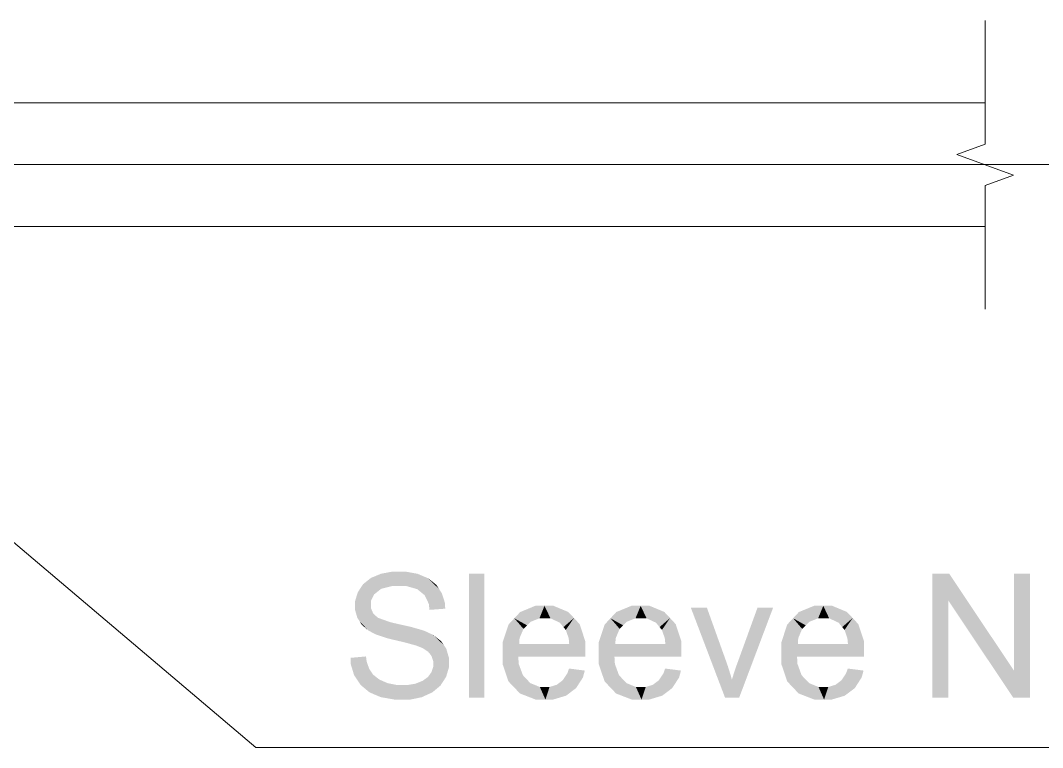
# Model space of a CAD drawing. Header units: millimetres. Extents: x 2 to 579, y 1 to 405.
# Drawn here: x 259.16 to 270.3, y 89.85 to 97.78 of the extents above; entities that cross this region are included whole.
import ezdxf

# ---------------------------------------------------------------- set-up
doc = ezdxf.new("R2010")
doc.units = ezdxf.units.MM
doc.linetypes.add('XKITLINE00', pattern=[0])
doc.layers.add('LinkedObject', color=7, linetype='Continuous', lineweight=0)

# ---------------------------------------------------------------- blocks, each defined once
blk = doc.blocks.new('*A4')
at = {"layer": 'LinkedObject'}
for points in [[(262.981, 91.704), (263.055, 91.555), (262.896, 91.636)], [(263.092, 91.585), (262.981, 91.704), (263.037, 91.727)], [(263.055, 91.555), (262.981, 91.704), (263.092, 91.585)], [(263.092, 91.75), (263.21, 91.615), (263.037, 91.727)], [(263.037, 91.727), (263.21, 91.615), (263.092, 91.585)], [(263.216, 91.773), (263.21, 91.615), (263.092, 91.75)], [(263.284, 91.773), (263.21, 91.615), (263.216, 91.773)], [(263.21, 91.615), (263.284, 91.773), (263.291, 91.615)], [(263.284, 91.773), (263.369, 91.615), (263.291, 91.615)], [(263.491, 91.749), (263.284, 91.773), (263.359, 91.773)], [(263.549, 91.724), (263.284, 91.773), (263.491, 91.749)], [(263.486, 91.582), (263.284, 91.773), (263.549, 91.724)], [(263.369, 91.615), (263.284, 91.773), (263.486, 91.582)], [(263.549, 91.724), (263.526, 91.549), (263.486, 91.582)], [(263.606, 91.7), (263.526, 91.549), (263.549, 91.724)], [(263.526, 91.549), (263.606, 91.7), (263.566, 91.517)], [(263.566, 91.517), (263.606, 91.7), (263.725, 91.582)], [(263.725, 91.582), (263.606, 91.7), (263.694, 91.629)], [(264.216, 91.75), (264.05, 90.4), (264.05, 91.75)], [(264.216, 90.4), (264.05, 90.4), (264.216, 91.75)], [(269.1, 91.75), (269.272, 91.46), (269.1, 90.4)], [(269.272, 91.46), (269.1, 91.75), (269.284, 91.75)], [(269.272, 91.46), (269.284, 91.75), (269.98, 90.4)], [(269.98, 90.4), (269.284, 91.75), (269.991, 90.69)], [(270.163, 91.75), (269.991, 90.69), (269.991, 91.75)], [(270.163, 90.4), (269.991, 90.69), (270.163, 91.75)], [(262.867, 91.592), (262.809, 91.4), (262.838, 91.547)], [(263.018, 91.526), (262.809, 91.4), (262.867, 91.592)], [(262.896, 91.636), (263.055, 91.555), (262.867, 91.592)], [(262.867, 91.592), (263.055, 91.555), (263.018, 91.526)], [(263.725, 91.582), (263.613, 91.42), (263.566, 91.517)], [(263.755, 91.535), (263.613, 91.42), (263.725, 91.582)], [(262.838, 91.547), (262.809, 91.4), (262.809, 91.452)], [(262.981, 91.454), (262.809, 91.4), (263.018, 91.526)], [(262.809, 91.4), (262.981, 91.454), (262.981, 91.412)], [(263.789, 91.429), (263.613, 91.42), (263.755, 91.535)], [(269.1, 90.4), (269.272, 91.46), (269.272, 90.4)], [(262.981, 91.376), (262.809, 91.4), (262.981, 91.412)], [(262.809, 91.4), (262.981, 91.376), (262.809, 91.354)], [(262.809, 91.354), (262.981, 91.376), (262.833, 91.27)], [(262.833, 91.27), (262.981, 91.376), (262.857, 91.232)], [(262.857, 91.232), (262.981, 91.376), (263.007, 91.316)], [(263.791, 91.369), (263.613, 91.42), (263.789, 91.429)], [(263.613, 91.42), (263.791, 91.369), (263.619, 91.356)], [(264.772, 91.4), (264.544, 91.264), (264.608, 91.332)], [(264.873, 91.4), (264.544, 91.264), (264.772, 91.4)], [(264.818, 91.264), (264.544, 91.264), (264.873, 91.4)], [(264.818, 91.264), (264.873, 91.4), (264.875, 91.264)], [(264.873, 91.4), (264.938, 91.264), (264.875, 91.264)], [(265.132, 91.333), (264.873, 91.4), (264.971, 91.4)], [(265.194, 91.267), (264.873, 91.4), (265.132, 91.333)], [(265.04, 91.216), (264.873, 91.4), (265.194, 91.267)], [(264.938, 91.264), (264.873, 91.4), (265.04, 91.216)], [(265.82, 91.4), (265.592, 91.264), (265.655, 91.332)], [(265.921, 91.4), (265.592, 91.264), (265.82, 91.4)], [(265.865, 91.264), (265.592, 91.264), (265.921, 91.4)], [(265.865, 91.264), (265.921, 91.4), (265.922, 91.264)], [(265.921, 91.4), (265.985, 91.264), (265.922, 91.264)], [(266.179, 91.333), (265.921, 91.4), (266.019, 91.4)], [(266.241, 91.267), (265.921, 91.4), (266.179, 91.333)], [(266.088, 91.216), (265.921, 91.4), (266.241, 91.267)], [(265.985, 91.264), (265.921, 91.4), (266.088, 91.216)], [(266.643, 91.379), (266.84, 90.4), (266.468, 91.379)], [(266.853, 90.793), (266.84, 90.4), (266.643, 91.379)], [(267.364, 91.379), (266.977, 90.781), (267.194, 91.379)], [(266.995, 90.4), (266.977, 90.781), (267.364, 91.379)], [(267.81, 91.4), (267.582, 91.264), (267.645, 91.332)], [(267.911, 91.4), (267.582, 91.264), (267.81, 91.4)], [(267.855, 91.264), (267.582, 91.264), (267.911, 91.4)], [(267.855, 91.264), (267.911, 91.4), (267.912, 91.264)], [(267.911, 91.4), (267.975, 91.264), (267.912, 91.264)], [(268.169, 91.333), (267.911, 91.4), (268.009, 91.4)], [(268.231, 91.267), (267.911, 91.4), (268.169, 91.333)], [(268.078, 91.216), (267.911, 91.4), (268.231, 91.267)], [(267.975, 91.264), (267.911, 91.4), (268.078, 91.216)], [(263.007, 91.316), (262.952, 91.132), (262.857, 91.232)], [(262.857, 91.232), (262.952, 91.132), (262.88, 91.195)], [(263.033, 91.292), (262.952, 91.132), (263.007, 91.316)], [(262.952, 91.132), (263.033, 91.292), (263, 91.106)], [(263, 91.106), (263.033, 91.292), (263.059, 91.269)], [(263, 91.106), (263.059, 91.269), (263.038, 91.087)], [(263.038, 91.087), (263.059, 91.269), (263.168, 91.044)], [(263.168, 91.044), (263.059, 91.269), (263.194, 91.221)], [(264.544, 91.264), (264.417, 91.004), (264.481, 91.196)], [(264.644, 91.149), (264.417, 91.004), (264.544, 91.264)], [(264.544, 91.264), (264.683, 91.187), (264.644, 91.149)], [(264.683, 91.187), (264.544, 91.264), (264.722, 91.226)], [(264.722, 91.226), (264.544, 91.264), (264.818, 91.264)], [(265.04, 91.216), (265.194, 91.267), (265.08, 91.168)], [(265.194, 91.267), (265.105, 91.137), (265.08, 91.168)], [(265.105, 91.137), (265.194, 91.267), (265.137, 91.045)], [(265.137, 91.045), (265.194, 91.267), (265.318, 91.012)], [(265.318, 91.012), (265.194, 91.267), (265.256, 91.2)], [(265.592, 91.264), (265.465, 91.004), (265.528, 91.196)], [(265.692, 91.149), (265.465, 91.004), (265.592, 91.264)], [(265.592, 91.264), (265.73, 91.187), (265.692, 91.149)], [(265.73, 91.187), (265.592, 91.264), (265.769, 91.226)], [(265.769, 91.226), (265.592, 91.264), (265.865, 91.264)], [(266.088, 91.216), (266.241, 91.267), (266.127, 91.168)], [(266.241, 91.267), (266.153, 91.137), (266.127, 91.168)], [(266.153, 91.137), (266.241, 91.267), (266.184, 91.045)], [(266.184, 91.045), (266.241, 91.267), (266.365, 91.012)], [(266.365, 91.012), (266.241, 91.267), (266.303, 91.2)], [(267.582, 91.264), (267.455, 91.004), (267.518, 91.196)], [(267.681, 91.149), (267.455, 91.004), (267.582, 91.264)], [(267.582, 91.264), (267.72, 91.187), (267.681, 91.149)], [(267.72, 91.187), (267.582, 91.264), (267.759, 91.226)], [(267.759, 91.226), (267.582, 91.264), (267.855, 91.264)], [(268.078, 91.216), (268.231, 91.267), (268.117, 91.168)], [(268.231, 91.267), (268.143, 91.137), (268.117, 91.168)], [(268.143, 91.137), (268.231, 91.267), (268.174, 91.045)], [(268.174, 91.045), (268.231, 91.267), (268.355, 91.012)], [(268.355, 91.012), (268.231, 91.267), (268.293, 91.2)], [(263.168, 91.044), (263.194, 91.221), (263.261, 91.022)], [(263.261, 91.022), (263.194, 91.221), (263.302, 91.196)], [(263.261, 91.022), (263.302, 91.196), (263.354, 91)], [(263.354, 91), (263.302, 91.196), (263.411, 91.172)], [(263.354, 91), (263.411, 91.172), (263.474, 90.967)], [(263.474, 90.967), (263.411, 91.172), (263.501, 90.956)], [(263.501, 90.956), (263.411, 91.172), (263.543, 90.94)], [(263.561, 91.129), (263.543, 90.94), (263.411, 91.172)], [(263.601, 91.11), (263.543, 90.94), (263.561, 91.129)], [(264.601, 91.047), (264.417, 91.004), (264.644, 91.149)], [(265.649, 91.047), (265.465, 91.004), (265.692, 91.149)], [(267.638, 91.047), (267.455, 91.004), (267.681, 91.149)], [(263.543, 90.94), (263.601, 91.11), (263.604, 90.9)], [(263.604, 90.9), (263.601, 91.11), (263.66, 91.083)], [(263.604, 90.9), (263.66, 91.083), (263.623, 90.877)], [(263.623, 90.877), (263.66, 91.083), (263.641, 90.853)], [(263.66, 91.083), (263.775, 90.973), (263.641, 90.853)], [(263.775, 90.973), (263.66, 91.083), (263.747, 91.014)], [(264.417, 91.004), (264.601, 91.047), (264.597, 90.983)], [(264.597, 90.983), (264.417, 90.881), (264.417, 91.004)], [(265.137, 91.045), (265.318, 91.012), (265.142, 90.983)], [(265.318, 90.891), (265.142, 90.983), (265.318, 91.012)], [(265.465, 91.004), (265.649, 91.047), (265.644, 90.983)], [(265.644, 90.983), (265.465, 90.881), (265.465, 91.004)], [(266.184, 91.045), (266.365, 91.012), (266.19, 90.983)], [(266.365, 90.891), (266.19, 90.983), (266.365, 91.012)], [(267.455, 91.004), (267.638, 91.047), (267.634, 90.983)], [(267.634, 90.983), (267.455, 90.881), (267.455, 91.004)], [(268.174, 91.045), (268.355, 91.012), (268.18, 90.983)], [(268.355, 90.891), (268.18, 90.983), (268.355, 91.012)], [(263.641, 90.853), (263.775, 90.973), (263.66, 90.798)], [(263.66, 90.798), (263.775, 90.973), (263.803, 90.931)], [(263.66, 90.798), (263.803, 90.931), (263.66, 90.766)], [(263.66, 90.766), (263.803, 90.931), (263.66, 90.735)], [(263.803, 90.931), (263.831, 90.781), (263.66, 90.735)], [(263.831, 90.781), (263.803, 90.931), (263.831, 90.835)], [(264.597, 90.983), (265.318, 90.891), (264.417, 90.881)], [(265.142, 90.983), (265.318, 90.891), (264.597, 90.983)], [(265.644, 90.983), (266.365, 90.891), (265.465, 90.881)], [(266.19, 90.983), (266.365, 90.891), (265.644, 90.983)], [(267.634, 90.983), (268.355, 90.891), (267.455, 90.881)], [(268.18, 90.983), (268.355, 90.891), (267.634, 90.983)], [(262.934, 90.797), (262.76, 90.833), (262.928, 90.848)], [(262.76, 90.833), (262.833, 90.591), (262.761, 90.766)], [(262.934, 90.797), (262.833, 90.591), (262.76, 90.833)], [(262.962, 90.714), (262.833, 90.591), (262.934, 90.797)], [(263.641, 90.677), (263.831, 90.781), (263.801, 90.626)], [(263.66, 90.735), (263.831, 90.781), (263.641, 90.677)], [(263.801, 90.626), (263.831, 90.781), (263.831, 90.727)], [(265.318, 90.884), (264.417, 90.881), (265.318, 90.891)], [(265.317, 90.861), (264.417, 90.881), (265.318, 90.884)], [(264.417, 90.881), (264.543, 90.51), (264.417, 90.762)], [(264.592, 90.766), (264.543, 90.51), (264.417, 90.881)], [(264.592, 90.766), (264.417, 90.881), (264.587, 90.847)], [(265.317, 90.847), (264.417, 90.881), (265.317, 90.861)], [(264.587, 90.847), (264.417, 90.881), (265.317, 90.847)], [(266.365, 90.884), (265.465, 90.881), (266.365, 90.891)], [(266.365, 90.861), (265.465, 90.881), (266.365, 90.884)], [(265.465, 90.881), (265.59, 90.51), (265.465, 90.762)], [(265.64, 90.766), (265.59, 90.51), (265.465, 90.881)], [(265.64, 90.766), (265.465, 90.881), (265.635, 90.847)], [(266.364, 90.847), (265.465, 90.881), (266.365, 90.861)], [(265.635, 90.847), (265.465, 90.881), (266.364, 90.847)], [(266.87, 90.745), (266.84, 90.4), (266.853, 90.793)], [(266.977, 90.781), (266.995, 90.4), (266.957, 90.727)], [(268.355, 90.884), (267.455, 90.881), (268.355, 90.891)], [(268.355, 90.861), (267.455, 90.881), (268.355, 90.884)], [(267.455, 90.881), (267.58, 90.51), (267.455, 90.762)], [(267.63, 90.766), (267.58, 90.51), (267.455, 90.881)], [(267.63, 90.766), (267.455, 90.881), (267.625, 90.847)], [(268.354, 90.847), (267.455, 90.881), (268.355, 90.861)], [(267.625, 90.847), (267.455, 90.881), (268.354, 90.847)], [(262.761, 90.766), (262.833, 90.591), (262.798, 90.644)], [(262.833, 90.591), (262.962, 90.714), (262.869, 90.537)], [(262.869, 90.537), (262.962, 90.714), (262.965, 90.457)], [(262.984, 90.682), (262.965, 90.457), (262.962, 90.714)], [(263.006, 90.649), (262.965, 90.457), (262.984, 90.682)], [(263.641, 90.677), (263.801, 90.626), (263.622, 90.65)], [(264.417, 90.762), (264.543, 90.51), (264.48, 90.576)], [(264.638, 90.643), (264.543, 90.51), (264.592, 90.766)], [(265.07, 90.587), (265.312, 90.694), (265.217, 90.503)], [(265.122, 90.663), (265.312, 90.694), (265.07, 90.587)], [(265.312, 90.694), (265.122, 90.663), (265.14, 90.716)], [(265.217, 90.503), (265.312, 90.694), (265.292, 90.619)], [(265.465, 90.762), (265.59, 90.51), (265.528, 90.576)], [(265.685, 90.643), (265.59, 90.51), (265.64, 90.766)], [(266.118, 90.587), (266.36, 90.694), (266.265, 90.503)], [(266.169, 90.663), (266.36, 90.694), (266.118, 90.587)], [(266.36, 90.694), (266.169, 90.663), (266.188, 90.716)], [(266.265, 90.503), (266.36, 90.694), (266.34, 90.619)], [(266.901, 90.646), (266.84, 90.4), (266.87, 90.745)], [(266.957, 90.727), (266.995, 90.4), (266.927, 90.634)], [(267.455, 90.762), (267.58, 90.51), (267.518, 90.576)], [(267.675, 90.643), (267.58, 90.51), (267.63, 90.766)], [(268.108, 90.587), (268.35, 90.694), (268.255, 90.503)], [(268.159, 90.663), (268.35, 90.694), (268.108, 90.587)], [(268.35, 90.694), (268.159, 90.663), (268.178, 90.716)], [(268.255, 90.503), (268.35, 90.694), (268.329, 90.619)], [(269.991, 90.69), (270.163, 90.4), (269.98, 90.4)], [(263.006, 90.649), (263.027, 90.43), (262.965, 90.457)], [(263.073, 90.596), (263.027, 90.43), (263.006, 90.649)], [(263.027, 90.43), (263.073, 90.596), (263.089, 90.404)], [(263.119, 90.576), (263.089, 90.404), (263.073, 90.596)], [(263.165, 90.556), (263.089, 90.404), (263.119, 90.576)], [(263.506, 90.567), (263.739, 90.53), (263.467, 90.551)], [(263.545, 90.582), (263.739, 90.53), (263.506, 90.567)], [(263.603, 90.624), (263.77, 90.578), (263.545, 90.582)], [(263.545, 90.582), (263.77, 90.578), (263.739, 90.53)], [(263.622, 90.65), (263.801, 90.626), (263.603, 90.624)], [(263.77, 90.578), (263.603, 90.624), (263.801, 90.626)], [(264.543, 90.51), (264.638, 90.643), (264.606, 90.444)], [(264.678, 90.6), (264.606, 90.444), (264.638, 90.643)], [(264.719, 90.557), (264.606, 90.444), (264.678, 90.6)], [(264.719, 90.557), (264.883, 90.378), (264.606, 90.444)], [(264.822, 90.515), (264.883, 90.378), (264.719, 90.557)], [(265.038, 90.563), (265.217, 90.503), (265.006, 90.539)], [(265.07, 90.587), (265.217, 90.503), (265.038, 90.563)], [(265.59, 90.51), (265.685, 90.643), (265.653, 90.444)], [(265.726, 90.6), (265.653, 90.444), (265.685, 90.643)], [(265.767, 90.557), (265.653, 90.444), (265.726, 90.6)], [(265.767, 90.557), (265.93, 90.378), (265.653, 90.444)], [(265.869, 90.515), (265.93, 90.378), (265.767, 90.557)], [(266.086, 90.563), (266.265, 90.503), (266.054, 90.539)], [(266.118, 90.587), (266.265, 90.503), (266.086, 90.563)], [(266.915, 90.595), (266.84, 90.4), (266.901, 90.646)], [(266.915, 90.595), (266.995, 90.4), (266.84, 90.4)], [(266.927, 90.634), (266.995, 90.4), (266.915, 90.595)], [(267.58, 90.51), (267.675, 90.643), (267.643, 90.444)], [(267.716, 90.6), (267.643, 90.444), (267.675, 90.643)], [(267.757, 90.557), (267.643, 90.444), (267.716, 90.6)], [(267.757, 90.557), (267.92, 90.378), (267.643, 90.444)], [(267.859, 90.515), (267.92, 90.378), (267.757, 90.557)], [(268.076, 90.563), (268.255, 90.503), (268.044, 90.539)], [(268.108, 90.587), (268.255, 90.503), (268.076, 90.563)], [(263.165, 90.556), (263.242, 90.377), (263.089, 90.404)], [(263.268, 90.536), (263.242, 90.377), (263.165, 90.556)], [(263.268, 90.536), (263.334, 90.377), (263.242, 90.377)], [(263.326, 90.536), (263.334, 90.377), (263.268, 90.536)], [(263.326, 90.536), (263.406, 90.377), (263.334, 90.377)], [(263.377, 90.536), (263.406, 90.377), (263.326, 90.536)], [(263.467, 90.551), (263.593, 90.43), (263.377, 90.536)], [(263.377, 90.536), (263.593, 90.43), (263.406, 90.377)], [(263.651, 90.456), (263.467, 90.551), (263.739, 90.53)], [(263.593, 90.43), (263.467, 90.551), (263.651, 90.456)], [(264.883, 90.515), (264.883, 90.378), (264.822, 90.515)], [(264.928, 90.515), (265.162, 90.461), (264.883, 90.378)], [(264.928, 90.515), (264.883, 90.378), (264.883, 90.515)], [(264.883, 90.378), (265.162, 90.461), (264.968, 90.378)], [(265.006, 90.539), (265.162, 90.461), (264.928, 90.515)], [(264.968, 90.378), (265.162, 90.461), (265.108, 90.42)], [(265.162, 90.461), (265.006, 90.539), (265.217, 90.503)], [(265.93, 90.515), (265.93, 90.378), (265.869, 90.515)], [(265.976, 90.515), (266.21, 90.461), (265.93, 90.378)], [(265.976, 90.515), (265.93, 90.378), (265.93, 90.515)], [(265.93, 90.378), (266.21, 90.461), (266.015, 90.378)], [(266.054, 90.539), (266.21, 90.461), (265.976, 90.515)], [(266.015, 90.378), (266.21, 90.461), (266.155, 90.42)], [(266.21, 90.461), (266.054, 90.539), (266.265, 90.503)], [(267.92, 90.515), (267.92, 90.378), (267.859, 90.515)], [(267.966, 90.515), (268.2, 90.461), (267.92, 90.378)], [(267.966, 90.515), (267.92, 90.378), (267.92, 90.515)], [(267.92, 90.378), (268.2, 90.461), (268.005, 90.378)], [(268.044, 90.539), (268.2, 90.461), (267.966, 90.515)], [(268.005, 90.378), (268.2, 90.461), (268.145, 90.42)], [(268.2, 90.461), (268.044, 90.539), (268.255, 90.503)], [(263.406, 90.377), (263.593, 90.43), (263.535, 90.403)], [(264.606, 90.444), (264.883, 90.378), (264.776, 90.378)], [(265.653, 90.444), (265.93, 90.378), (265.823, 90.378)], [(267.643, 90.444), (267.92, 90.378), (267.813, 90.378)]]:
    blk.add_hatch(color=7, dxfattribs=at).paths.add_polyline_path(points, flags=17)
at = {"layer": 'LinkedObject', "color": 7, "linetype": 'XKITLINE00', "lineweight": 0}
for p, q in [((269.675, 97.784), (269.675, 96.434)), ((240.541, 96.885), (269.675, 96.885)), ((269.675, 96.434), (269.366, 96.321)), ((269.366, 96.321), (269.984, 96.096)), ((269.984, 96.096), (269.675, 95.984)), ((269.675, 95.984), (269.675, 94.634)), ((269.675, 95.536), (240.541, 95.536))]:
    blk.add_line(p, q, dxfattribs=at)
at = {"layer": 'LinkedObject', "color": 6, "linetype": 'XKITLINE00', "lineweight": 0}
blk.add_line((258.834, 96.211), (272.007, 96.211), dxfattribs=at)
at = {"layer": 'LinkedObject', "color": 1, "linetype": 'XKITLINE00', "lineweight": 0}
for p, q in [((256.622, 94.18), (261.728, 89.854)), ((261.728, 89.854), (272.202, 89.854))]:
    blk.add_line(p, q, dxfattribs=at)

msp = doc.modelspace()

# ---------------------------------------------------------------- block references
at = {"lineweight": 0}
msp.add_blockref('*A4', (0, 0), dxfattribs=at)

doc.saveas('drawing.dxf')
